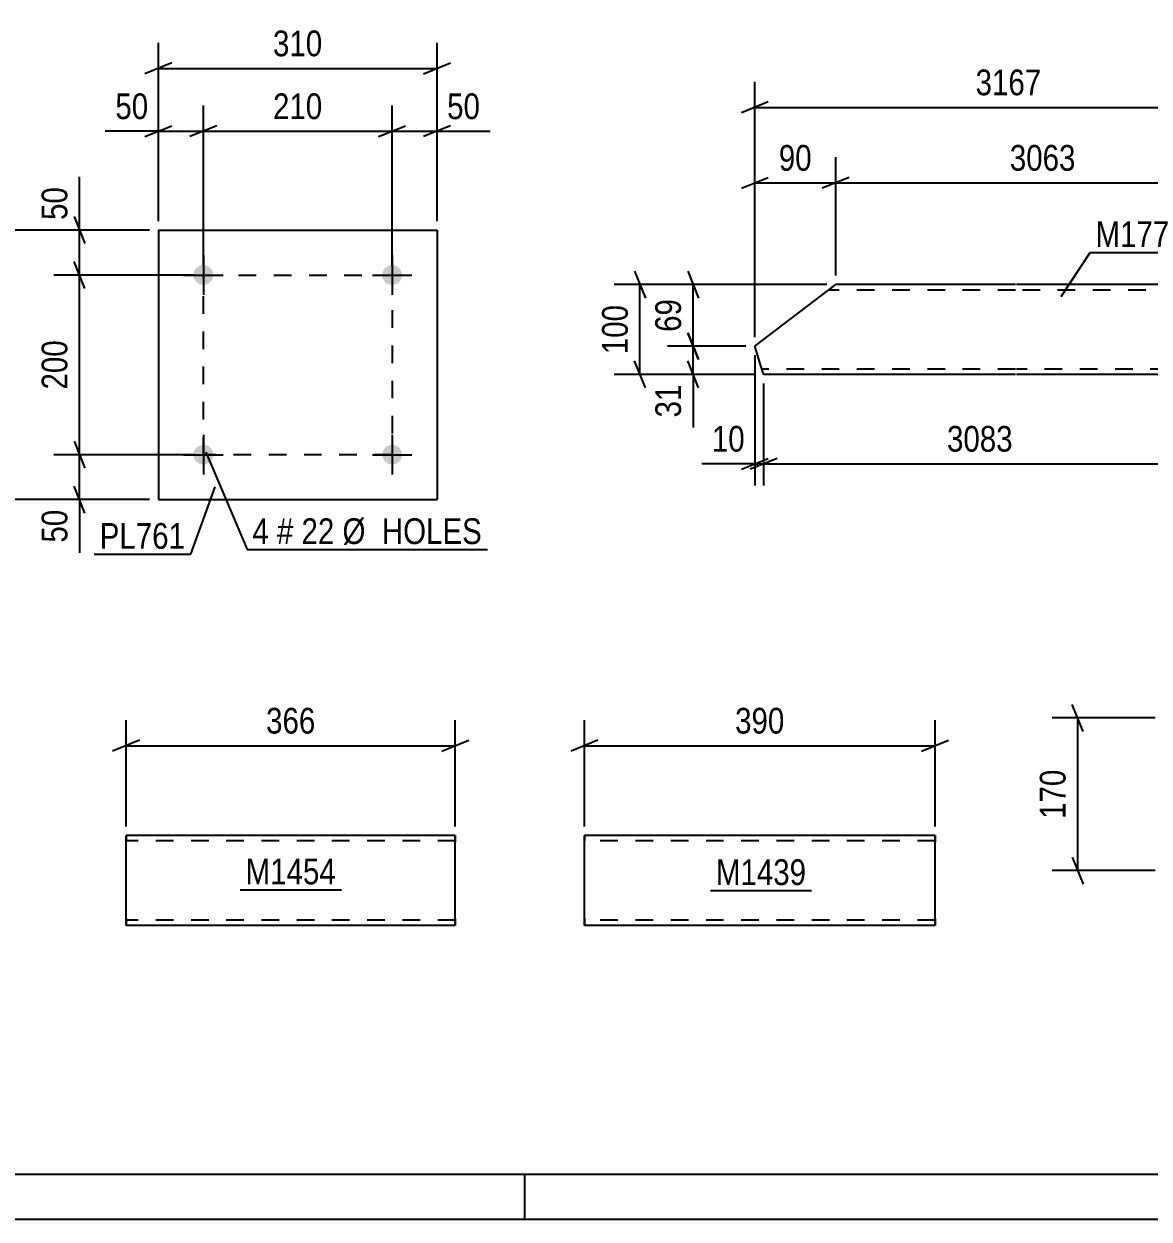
# Model space of a CAD drawing. Header units: millimetres. Extents: x 0 to 841, y 0 to 594.
# Drawn here: x 155.3 to 280.4, y 0 to 133 of the extents above; entities that cross this region are included whole.
import ezdxf

# ---------------------------------------------------------------- set-up
doc = ezdxf.new("R2010")
doc.units = ezdxf.units.MM
doc.linetypes.add('DXK_LINE_DOT2', pattern=[3.9198, 1.9599, -1.9599])
doc.styles.add('Arial Narrow', font='ARIALN.TTF', dxfattribs={"height": 0.2})

# ---------------------------------------------------------------- blocks, each defined once
blk = doc.blocks.new('Unknown-814553284-1133')
at = {"color": 5, "linetype": 'Continuous'}
for p, q in [((5, 5), (836, 5)), ((211, 0), (211, 5)), ((0, 0), (841, 0))]:
    blk.add_line(p, q, dxfattribs=at)
blk = doc.blocks.new('Part-814553284-2357 - 2341')
at = {"color": 2, "linetype": 'Continuous'}
for p, q in [((236.58, 97.16), (245.58, 104.01)), ((265.58, 104.01), (245.58, 104.01)), ((291.65, 104.01), (265.68, 104.01)), ((291.65, 104.01), (293.02, 99.61)), ((293.02, 99.61), (285.68, 94.01)), ((237.45, 94.36), (236.58, 97.16)), ((237.53, 94.1), (237.45, 94.36)), ((237.56, 94.01), (237.53, 94.1)), ((265.58, 94.01), (237.56, 94.01)), ((285.68, 94.01), (265.68, 94.01))]:
    blk.add_line(p, q, dxfattribs=at)
at = {"color": 7, "linetype": 'DXK_LINE_DOT2'}
for p, q in [((265.58, 103.41), (244.79, 103.41)), ((291.83, 103.41), (265.68, 103.41)), ((237.36, 94.66), (237.33, 94.75)), ((265.58, 94.61), (237.38, 94.61)), ((286.46, 94.61), (265.68, 94.61))]:
    blk.add_line(p, q, dxfattribs=at)
blk = doc.blocks.new('Part-814553284-2198 - 2184')
at = {"color": 2, "linetype": 'Continuous'}
for p, q in [((166.64, 42.69), (166.64, 42.69)), ((203.26, 42.69), (166.64, 42.69)), ((166.64, 42.6), (166.64, 42.69)), ((166.64, 42.34), (166.64, 42.6)), ((203.26, 42.69), (203.26, 42.6)), ((203.26, 42.6), (203.26, 42.34)), ((166.64, 41.95), (166.64, 42.34)), ((166.64, 33.44), (166.64, 41.95)), ((203.26, 42.34), (203.26, 41.95)), ((203.26, 33.44), (203.26, 41.95)), ((166.64, 33.05), (166.64, 33.44)), ((203.26, 33.44), (203.26, 33.05)), ((166.64, 32.79), (166.64, 33.05)), ((166.64, 32.69), (166.64, 32.79)), ((166.64, 32.69), (166.64, 32.69)), ((203.26, 32.69), (166.64, 32.69)), ((203.26, 33.05), (203.26, 32.79)), ((203.26, 32.79), (203.26, 32.69))]:
    blk.add_line(p, q, dxfattribs=at)
at = {"color": 7, "linetype": 'DXK_LINE_DOT2'}
for p, q in [((166.64, 42.69), (166.64, 42.6)), ((166.64, 42.6), (166.64, 42.34)), ((203.26, 42.69), (203.26, 42.69)), ((203.26, 42.6), (203.26, 42.69)), ((203.26, 42.34), (203.26, 42.6)), ((166.64, 42.34), (166.64, 42.09)), ((166.64, 33.34), (166.64, 42.09)), ((166.64, 42.09), (166.64, 42.09)), ((203.26, 42.09), (166.64, 42.09)), ((166.64, 42.05), (166.64, 42.09)), ((166.64, 42.05), (166.64, 42.09)), ((166.64, 33.66), (166.64, 42.05)), ((166.64, 41.95), (166.64, 42.05)), ((166.64, 41.92), (166.64, 41.95)), ((166.64, 41.72), (166.64, 41.92)), ((166.64, 33.47), (166.64, 41.72)), ((203.26, 42.09), (203.26, 42.34)), ((203.26, 33.34), (203.26, 42.09)), ((203.26, 42.05), (203.26, 42.09)), ((203.26, 42.05), (203.26, 42.09)), ((203.26, 33.66), (203.26, 42.05)), ((203.26, 41.95), (203.26, 42.05)), ((203.26, 41.92), (203.26, 41.95)), ((203.26, 41.72), (203.26, 41.92)), ((203.26, 33.47), (203.26, 41.72)), ((166.64, 33.47), (166.64, 33.66)), ((166.64, 33.34), (166.64, 33.47)), ((166.64, 33.47), (166.64, 33.34)), ((166.64, 33.29), (166.64, 33.34)), ((166.64, 33.34), (166.64, 33.29)), ((166.64, 33.34), (166.64, 33.05)), ((166.64, 33.29), (166.64, 33.29)), ((203.26, 33.29), (166.64, 33.29)), ((203.26, 33.47), (203.26, 33.66)), ((203.26, 33.34), (203.26, 33.47)), ((203.26, 33.47), (203.26, 33.34)), ((203.26, 33.29), (203.26, 33.34)), ((203.26, 33.34), (203.26, 33.29)), ((203.26, 33.05), (203.26, 33.34)), ((166.64, 33.05), (166.64, 32.79)), ((166.64, 32.79), (166.64, 32.69)), ((203.26, 32.79), (203.26, 33.05)), ((203.26, 32.69), (203.26, 32.79)), ((203.26, 32.69), (203.26, 32.69))]:
    blk.add_line(p, q, dxfattribs=at)
blk = doc.blocks.new('Bolt-814553284-1983 - 1949')
at = {"linetype": 'Continuous'}
for points in [[(176.33, 105.08, -1), (174.13, 105.08, -1)], [(197.33, 105.08, -1), (195.13, 105.08, -1)]]:
    blk.add_hatch(color=1, dxfattribs=at).paths.add_polyline_path(points)
at = {"color": 1, "linetype": 'Continuous'}
for p, q in [((175.23, 107.28), (175.23, 102.88)), ((196.23, 107.28), (196.23, 102.88)), ((173.03, 105.08), (177.43, 105.08)), ((194.03, 105.08), (198.43, 105.08))]:
    blk.add_line(p, q, dxfattribs=at)
blk = doc.blocks.new('Bolt-814553284-1988 - 1949')
at = {"linetype": 'Continuous'}
for points in [[(176.33, 85.08, -1), (174.13, 85.08, -1)], [(197.33, 85.08, -1), (195.13, 85.08, -1)]]:
    blk.add_hatch(color=1, dxfattribs=at).paths.add_polyline_path(points)
at = {"color": 1, "linetype": 'Continuous'}
for p, q in [((175.23, 87.28), (175.23, 82.88)), ((196.23, 87.28), (196.23, 82.88)), ((173.03, 85.08), (177.43, 85.08)), ((194.03, 85.08), (198.43, 85.08))]:
    blk.add_line(p, q, dxfattribs=at)
blk = doc.blocks.new('Part-814553284-2003 - 1949')
at = {"color": 2, "linetype": 'Continuous'}
for p, q in [((170.23, 110.08), (170.23, 80.08)), ((170.23, 110.08), (201.23, 110.08)), ((201.23, 110.08), (201.23, 80.08)), ((170.23, 80.08), (201.23, 80.08))]:
    blk.add_line(p, q, dxfattribs=at)
blk = doc.blocks.new('Part-814553284-1929 - 1915')
at = {"color": 2, "linetype": 'Continuous'}
for p, q in [((217.63, 42.69), (217.63, 42.69)), ((256.63, 42.69), (217.63, 42.69)), ((217.63, 42.6), (217.63, 42.69)), ((217.63, 42.34), (217.63, 42.6)), ((256.63, 42.69), (256.63, 42.6)), ((256.63, 42.6), (256.63, 42.34)), ((217.63, 41.95), (217.63, 42.34)), ((217.63, 33.44), (217.63, 41.95)), ((256.63, 42.34), (256.63, 41.95)), ((256.63, 33.44), (256.63, 41.95)), ((217.63, 33.05), (217.63, 33.44)), ((256.63, 33.44), (256.63, 33.05)), ((217.63, 32.79), (217.63, 33.05)), ((217.63, 32.69), (217.63, 32.79)), ((217.63, 32.69), (217.63, 32.69)), ((256.63, 32.69), (217.63, 32.69)), ((256.63, 33.05), (256.63, 32.79)), ((256.63, 32.79), (256.63, 32.69))]:
    blk.add_line(p, q, dxfattribs=at)
at = {"color": 7, "linetype": 'DXK_LINE_DOT2'}
for p, q in [((217.63, 42.69), (217.63, 42.6)), ((217.63, 42.6), (217.63, 42.34)), ((256.63, 42.69), (256.63, 42.69)), ((256.63, 42.6), (256.63, 42.69)), ((256.63, 42.34), (256.63, 42.6)), ((217.63, 42.34), (217.63, 42.09)), ((217.63, 33.34), (217.63, 42.09)), ((217.63, 42.09), (217.63, 42.09)), ((256.63, 42.09), (217.63, 42.09)), ((217.63, 42.05), (217.63, 42.09)), ((217.63, 42.05), (217.63, 42.09)), ((217.63, 33.66), (217.63, 42.05)), ((217.63, 41.95), (217.63, 42.05)), ((217.63, 41.92), (217.63, 41.95)), ((217.63, 41.72), (217.63, 41.92)), ((217.63, 33.47), (217.63, 41.72)), ((256.63, 42.09), (256.63, 42.34)), ((256.63, 33.34), (256.63, 42.09)), ((256.63, 42.05), (256.63, 42.09)), ((256.63, 42.05), (256.63, 42.09)), ((256.63, 33.66), (256.63, 42.05)), ((256.63, 41.95), (256.63, 42.05)), ((256.63, 41.92), (256.63, 41.95)), ((256.63, 41.72), (256.63, 41.92)), ((256.63, 33.47), (256.63, 41.72)), ((217.63, 33.47), (217.63, 33.66)), ((217.63, 33.34), (217.63, 33.47)), ((217.63, 33.47), (217.63, 33.34)), ((217.63, 33.29), (217.63, 33.34)), ((217.63, 33.34), (217.63, 33.29)), ((217.63, 33.34), (217.63, 33.05)), ((217.63, 33.29), (217.63, 33.29)), ((256.63, 33.29), (217.63, 33.29)), ((256.63, 33.47), (256.63, 33.66)), ((256.63, 33.34), (256.63, 33.47)), ((256.63, 33.47), (256.63, 33.34)), ((256.63, 33.29), (256.63, 33.34)), ((256.63, 33.34), (256.63, 33.29)), ((256.63, 33.05), (256.63, 33.34)), ((217.63, 33.05), (217.63, 32.79)), ((217.63, 32.79), (217.63, 32.69)), ((256.63, 32.79), (256.63, 33.05)), ((256.63, 32.69), (256.63, 32.79)), ((256.63, 32.69), (256.63, 32.69))]:
    blk.add_line(p, q, dxfattribs=at)
blk = doc.blocks.new('Rectangle-814553284-2127 - 1949')
at = {"color": 1, "linetype": 'DXK_LINE_DOT2'}
blk.add_lwpolyline([(175.23, 105.08), (196.23, 105.08), (196.23, 85.08), (175.23, 85.08), (175.23, 105.08)], close=True, dxfattribs=at)
blk = doc.blocks.new('StraightDimension-814553284-6849 - 6832')
at = {"color": 7, "linetype": 'Continuous'}
for p, q in [((273.1, 54.29), (271.9, 57.29)), ((281.11, 55.79), (269.65, 55.79)), ((272.5, 38.79), (272.5, 55.79)), ((271.9, 40.29), (273.1, 37.29)), ((281.11, 38.79), (269.65, 38.79))]:
    blk.add_line(p, q, dxfattribs=at)
at = {"color": 0}
blk.add_wipeout([(271.75, 50.63), (267.55, 50.63), (267.55, 43.95), (271.75, 43.95)], dxfattribs=at)
at = {"color": 3, "style": 'Arial Narrow'}
blk.add_text('170', height=2.863, rotation=90.0002, dxfattribs=at).set_placement((271.15, 44.55))
blk = doc.blocks.new('StraightDimension-814553284-2570 - 2341')
at = {"color": 7, "linetype": 'Continuous'}
for p, q in [((237.56, 93.01), (237.56, 81.67)), ((285.68, 93.01), (285.68, 81.67)), ((239.06, 84.67), (236.06, 83.47)), ((237.56, 84.07), (285.68, 84.07)), ((284.18, 83.47), (287.18, 84.67))]:
    blk.add_line(p, q, dxfattribs=at)
at = {"color": 0}
blk.add_wipeout([(265.88, 84.82), (265.88, 89.02), (257.36, 89.02), (257.36, 84.82)], dxfattribs=at)
at = {"color": 3, "style": 'Arial Narrow'}
blk.add_text('3083', height=2.863, dxfattribs=at).set_placement((257.96, 85.42))
blk = doc.blocks.new('StraightDimension-814553284-2511 - 2341')
at = {"color": 7, "linetype": 'Continuous'}
for p, q in [((236.58, 98.16), (236.58, 118.19)), ((245.58, 105.01), (245.58, 118.19)), ((235.08, 114.74), (238.08, 115.94)), ((247.08, 115.94), (244.08, 114.74)), ((236.58, 115.34), (245.58, 115.34))]:
    blk.add_line(p, q, dxfattribs=at)
at = {"color": 0}
blk.add_wipeout([(243.51, 116.09), (243.51, 120.29), (238.65, 120.29), (238.65, 116.09)], dxfattribs=at)
at = {"color": 3, "style": 'Arial Narrow'}
blk.add_text('90', height=2.863, dxfattribs=at).set_placement((239.25, 116.69))
blk = doc.blocks.new('StraightDimension-814553284-2469 - 2341')
at = {"color": 7, "linetype": 'Continuous'}
for p, q in [((229.12, 98.66), (230.32, 95.66)), ((235.58, 97.16), (226.87, 97.16)), ((229.72, 94.01), (229.72, 97.16)), ((230.32, 92.51), (229.12, 95.51)), ((236.56, 94.01), (226.87, 94.01)), ((229.72, 94.01), (229.72, 88.1)), ((229.72, 94.01), (229.72, 88.1))]:
    blk.add_line(p, q, dxfattribs=at)
at = {"color": 0}
blk.add_wipeout([(228.97, 93.49), (224.77, 93.49), (224.77, 88.63), (228.97, 88.63)], dxfattribs=at)
at = {"color": 3, "style": 'Arial Narrow'}
blk.add_text('31', height=2.863, rotation=90.0002, dxfattribs=at).set_placement((228.37, 89.23))
blk = doc.blocks.new('StraightDimension-814553284-2445 - 2341')
at = {"color": 7, "linetype": 'Continuous'}
for p, q in [((229.12, 105.51), (230.32, 102.51)), ((244.58, 104.01), (226.87, 104.01)), ((229.72, 97.16), (229.72, 104.01)), ((230.32, 95.66), (229.12, 98.66)), ((235.58, 97.16), (226.87, 97.16))]:
    blk.add_line(p, q, dxfattribs=at)
at = {"color": 0}
blk.add_wipeout([(228.97, 103.01), (224.77, 103.01), (224.77, 98.15), (228.97, 98.15)], dxfattribs=at)
at = {"color": 3, "style": 'Arial Narrow'}
blk.add_text('69', height=2.863, rotation=90.0002, dxfattribs=at).set_placement((228.37, 98.75))
blk = doc.blocks.new('StraightDimension-814553284-2360 - 2341')
at = {"color": 7, "linetype": 'Continuous'}
for p, q in [((223.2, 105.51), (224.4, 102.51)), ((244.58, 104.01), (220.95, 104.01)), ((223.8, 94.01), (223.8, 104.01)), ((224.4, 92.51), (223.2, 95.51)), ((236.56, 94.01), (220.95, 94.01))]:
    blk.add_line(p, q, dxfattribs=at)
at = {"color": 0}
blk.add_wipeout([(223.05, 102.35), (218.85, 102.35), (218.85, 95.67), (223.05, 95.67)], dxfattribs=at)
at = {"color": 3, "style": 'Arial Narrow'}
blk.add_text('100', height=2.863, rotation=90.0002, dxfattribs=at).set_placement((222.45, 96.27))
blk = doc.blocks.new('StraightDimension-814553284-2528 - 2341')
at = {"color": 7, "linetype": 'Continuous'}
for p, q in [((245.58, 105.01), (245.58, 118.19)), ((291.65, 105.01), (291.65, 118.19)), ((247.08, 115.94), (244.08, 114.74)), ((290.15, 114.74), (293.15, 115.94)), ((245.58, 115.34), (291.65, 115.34))]:
    blk.add_line(p, q, dxfattribs=at)
at = {"color": 0}
blk.add_wipeout([(272.87, 116.09), (272.87, 120.29), (264.35, 120.29), (264.35, 116.09)], dxfattribs=at)
at = {"color": 3, "style": 'Arial Narrow'}
blk.add_text('3063', height=2.863, dxfattribs=at).set_placement((264.95, 116.69))
blk = doc.blocks.new('StraightDimension-814553284-2553 - 2341')
at = {"color": 7, "linetype": 'Continuous'}
for p, q in [((236.58, 96.16), (236.58, 81.67)), ((237.56, 93.01), (237.56, 81.67)), ((236.58, 84.07), (230.68, 84.07)), ((236.58, 84.07), (230.68, 84.07)), ((235.08, 83.47), (238.08, 84.67)), ((239.06, 84.67), (236.06, 83.47)), ((236.58, 84.07), (237.56, 84.07))]:
    blk.add_line(p, q, dxfattribs=at)
at = {"color": 0}
blk.add_wipeout([(236.06, 84.82), (236.06, 89.02), (231.2, 89.02), (231.2, 84.82)], dxfattribs=at)
at = {"color": 3, "style": 'Arial Narrow'}
blk.add_text('10', height=2.863, dxfattribs=at).set_placement((231.8, 85.42))
blk = doc.blocks.new('StraightDimension-814553284-2612 - 2341')
at = {"color": 7, "linetype": 'Continuous'}
for p, q in [((236.58, 98.16), (236.58, 126.59)), ((293.02, 100.61), (293.02, 126.59)), ((238.08, 124.34), (235.08, 123.14)), ((236.58, 123.74), (293.02, 123.74)), ((291.52, 123.14), (294.52, 124.34))]:
    blk.add_line(p, q, dxfattribs=at)
at = {"color": 0}
blk.add_wipeout([(269.06, 124.49), (269.06, 128.69), (260.54, 128.69), (260.54, 124.49)], dxfattribs=at)
at = {"color": 3, "style": 'Arial Narrow'}
blk.add_text('3167', height=2.863, dxfattribs=at).set_placement((261.14, 125.09))
blk = doc.blocks.new('StraightDimension-814553284-2200 - 2184')
at = {"color": 7, "linetype": 'Continuous'}
for p, q in [((166.64, 43.69), (166.64, 55.54)), ((203.26, 43.69), (203.26, 55.54)), ((168.14, 53.29), (165.14, 52.09)), ((201.76, 52.09), (204.76, 53.29)), ((166.64, 52.69), (203.26, 52.69))]:
    blk.add_line(p, q, dxfattribs=at)
at = {"color": 0}
blk.add_wipeout([(188.29, 53.44), (188.29, 57.64), (181.61, 57.64), (181.61, 53.44)], dxfattribs=at)
at = {"color": 3, "style": 'Arial Narrow'}
blk.add_text('366', height=2.863, dxfattribs=at).set_placement((182.21, 54.04))
blk = doc.blocks.new('StraightDimension-814553284-2020 - 1949')
at = {"color": 7, "linetype": 'Continuous'}
for p, q in [((170.23, 111.08), (170.23, 123.93)), ((175.23, 106.08), (175.23, 123.93)), ((170.23, 121.08), (164.32, 121.08)), ((170.23, 121.08), (164.32, 121.08)), ((168.73, 120.48), (171.73, 121.68)), ((170.23, 121.08), (175.23, 121.08)), ((176.73, 121.68), (173.73, 120.48))]:
    blk.add_line(p, q, dxfattribs=at)
at = {"color": 0}
blk.add_wipeout([(169.7, 121.83), (169.7, 126.03), (164.84, 126.03), (164.84, 121.83)], dxfattribs=at)
at = {"color": 3, "style": 'Arial Narrow'}
blk.add_text('50', height=2.863, dxfattribs=at).set_placement((165.44, 122.43))
blk = doc.blocks.new('StraightDimension-814553284-2063 - 1949')
at = {"color": 7, "linetype": 'Continuous'}
for p, q in [((161.45, 110.08), (161.45, 115.99)), ((161.45, 110.08), (161.45, 115.99)), ((160.85, 111.58), (162.05, 108.58)), ((169.23, 110.08), (158.6, 110.08)), ((161.45, 105.08), (161.45, 110.08)), ((162.05, 103.58), (160.85, 106.58)), ((174.23, 105.08), (158.6, 105.08))]:
    blk.add_line(p, q, dxfattribs=at)
at = {"color": 0}
blk.add_wipeout([(160.7, 115.46), (156.5, 115.46), (156.5, 110.61), (160.7, 110.61)], dxfattribs=at)
at = {"color": 3, "style": 'Arial Narrow'}
blk.add_text('50', height=2.863, rotation=90.0002, dxfattribs=at).set_placement((160.1, 111.21))
blk = doc.blocks.new('StraightDimension-814553284-2033 - 1949')
at = {"color": 7, "linetype": 'Continuous'}
for p, q in [((175.23, 106.08), (175.23, 123.93)), ((196.23, 106.08), (196.23, 123.93)), ((176.73, 121.68), (173.73, 120.48)), ((175.23, 121.08), (196.23, 121.08)), ((194.73, 120.48), (197.73, 121.68))]:
    blk.add_line(p, q, dxfattribs=at)
at = {"color": 0}
blk.add_wipeout([(189.07, 121.83), (189.07, 126.03), (182.38, 126.03), (182.38, 121.83)], dxfattribs=at)
at = {"color": 3, "style": 'Arial Narrow'}
blk.add_text('210', height=2.863, dxfattribs=at).set_placement((182.98, 122.43))
blk = doc.blocks.new('StraightDimension-814553284-2049 - 1949')
at = {"color": 7, "linetype": 'Continuous'}
for p, q in [((196.23, 106.08), (196.23, 123.93)), ((201.23, 111.08), (201.23, 123.93)), ((194.73, 120.48), (197.73, 121.68)), ((196.23, 121.08), (201.23, 121.08)), ((202.73, 121.68), (199.73, 120.48)), ((201.23, 121.08), (207.13, 121.08)), ((201.23, 121.08), (207.13, 121.08))]:
    blk.add_line(p, q, dxfattribs=at)
at = {"color": 0}
blk.add_wipeout([(206.61, 121.83), (206.61, 126.03), (201.75, 126.03), (201.75, 121.83)], dxfattribs=at)
at = {"color": 3, "style": 'Arial Narrow'}
blk.add_text('50', height=2.863, dxfattribs=at).set_placement((202.35, 122.43))
blk = doc.blocks.new('StraightDimension-814553284-2076 - 1949')
at = {"color": 7, "linetype": 'Continuous'}
for p, q in [((162.05, 103.58), (160.85, 106.58)), ((174.23, 105.08), (158.6, 105.08)), ((161.45, 85.08), (161.45, 105.08)), ((160.85, 86.58), (162.05, 83.58)), ((174.23, 85.08), (158.6, 85.08))]:
    blk.add_line(p, q, dxfattribs=at)
at = {"color": 0}
blk.add_wipeout([(160.7, 98.42), (156.5, 98.42), (156.5, 91.74), (160.7, 91.74)], dxfattribs=at)
at = {"color": 3, "style": 'Arial Narrow'}
blk.add_text('200', height=2.863, rotation=90.0002, dxfattribs=at).set_placement((160.1, 92.34))
blk = doc.blocks.new('StraightDimension-814553284-2092 - 1949')
at = {"color": 7, "linetype": 'Continuous'}
for p, q in [((160.85, 86.58), (162.05, 83.58)), ((174.23, 85.08), (158.6, 85.08)), ((161.45, 80.08), (161.45, 85.08)), ((162.05, 78.58), (160.85, 81.58)), ((169.23, 80.08), (158.6, 80.08)), ((161.45, 80.08), (161.45, 74.17)), ((161.45, 80.08), (161.45, 74.17))]:
    blk.add_line(p, q, dxfattribs=at)
at = {"color": 0}
blk.add_wipeout([(160.7, 79.56), (156.5, 79.56), (156.5, 74.7), (160.7, 74.7)], dxfattribs=at)
at = {"color": 3, "style": 'Arial Narrow'}
blk.add_text('50', height=2.863, rotation=90.0002, dxfattribs=at).set_placement((160.1, 75.3))
blk = doc.blocks.new('StraightDimension-814553284-2106 - 1949')
at = {"color": 7, "linetype": 'Continuous'}
for p, q in [((152.53, 108.58), (151.33, 111.58)), ((169.23, 110.08), (149.08, 110.08)), ((151.93, 80.08), (151.93, 110.08)), ((151.33, 81.58), (152.53, 78.58)), ((169.23, 80.08), (149.08, 80.08))]:
    blk.add_line(p, q, dxfattribs=at)
at = {"color": 0}
blk.add_wipeout([(151.18, 98.42), (146.98, 98.42), (146.98, 91.74), (151.18, 91.74)], dxfattribs=at)
at = {"color": 3, "style": 'Arial Narrow'}
blk.add_text('300', height=2.863, rotation=90.0002, dxfattribs=at).set_placement((150.58, 92.34))
blk = doc.blocks.new('StraightDimension-814553284-2117 - 1949')
at = {"color": 7, "linetype": 'Continuous'}
for p, q in [((170.23, 111.08), (170.23, 130.93)), ((201.23, 111.08), (201.23, 130.93)), ((171.73, 128.68), (168.73, 127.48)), ((170.23, 128.08), (201.23, 128.08)), ((199.73, 127.48), (202.73, 128.68))]:
    blk.add_line(p, q, dxfattribs=at)
at = {"color": 0}
blk.add_wipeout([(189.07, 128.83), (189.07, 133.03), (182.38, 133.03), (182.38, 128.83)], dxfattribs=at)
at = {"color": 3, "style": 'Arial Narrow'}
blk.add_text('310', height=2.863, dxfattribs=at).set_placement((182.98, 129.43))
blk = doc.blocks.new('StraightDimension-814553284-1935 - 1915')
at = {"color": 7, "linetype": 'Continuous'}
for p, q in [((217.63, 43.69), (217.63, 55.54)), ((256.63, 43.69), (256.63, 55.54)), ((219.13, 53.29), (216.13, 52.09)), ((255.13, 52.09), (258.13, 53.29)), ((217.63, 52.69), (256.63, 52.69))]:
    blk.add_line(p, q, dxfattribs=at)
at = {"color": 0}
blk.add_wipeout([(240.47, 53.44), (240.47, 57.64), (233.79, 57.64), (233.79, 53.44)], dxfattribs=at)
at = {"color": 3, "style": 'Arial Narrow'}
blk.add_text('390', height=2.863, dxfattribs=at).set_placement((234.39, 54.04))
blk = doc.blocks.new('Mark-814553284-2353 - 2341')
at = {"color": 0}
blk.add_wipeout([(282.71, 108.2), (282.71, 111.2), (274.48, 111.2), (274.48, 108.2)], dxfattribs=at)
blk.add_wipeout([(282.71, 108.2), (282.71, 111.2), (274.48, 111.2), (274.48, 108.2)], dxfattribs=at)
at = {"color": 30, "linetype": 'Continuous'}
for p, q in [((270.66, 102.68), (273.88, 107.6)), ((273.88, 107.6), (283.31, 107.6))]:
    blk.add_line(p, q, dxfattribs=at)
at = {"color": 3, "style": 'Arial Narrow'}
blk.add_text('M177', height=2.863, dxfattribs=at).set_placement((274.48, 108.2))
blk = doc.blocks.new('Mark-814553284-2196 - 2184')
at = {"color": 0}
blk.add_wipeout([(189.98, 37.26), (189.98, 40.26), (179.93, 40.26), (179.93, 37.26)], dxfattribs=at)
blk.add_wipeout([(189.98, 37.26), (189.98, 40.26), (179.93, 40.26), (179.93, 37.26)], dxfattribs=at)
at = {"color": 30, "linetype": 'Continuous'}
blk.add_line((179.33, 36.66), (190.58, 36.66), dxfattribs=at)
at = {"color": 3, "style": 'Arial Narrow'}
blk.add_text('M1454', height=2.863, dxfattribs=at).set_placement((179.93, 37.26))
blk = doc.blocks.new('MarkSet-814553284-2174 - 1949')
at = {"color": 0}
for points in [[(182.52, 75.14), (182.52, 78.14), (180.69, 78.14), (180.69, 75.14)], [(185.25, 75.14), (185.25, 78.14), (183.42, 78.14), (183.42, 75.14)], [(189.81, 75.14), (189.81, 78.14), (186.15, 78.14), (186.15, 75.14)], [(206.23, 75.14), (206.23, 78.14), (190.71, 78.14), (190.71, 75.14)]]:
    blk.add_wipeout(points, dxfattribs=at)
for points in [[(182.52, 75.14), (182.52, 78.14), (180.69, 78.14), (180.69, 75.14)], [(185.25, 75.14), (185.25, 78.14), (183.42, 78.14), (183.42, 75.14)], [(189.81, 75.14), (189.81, 78.14), (186.15, 78.14), (186.15, 75.14)], [(206.23, 75.14), (206.23, 78.14), (190.71, 78.14), (190.71, 75.14)]]:
    blk.add_wipeout(points, dxfattribs=at)
at = {"color": 7, "linetype": 'Continuous'}
for p, q in [((175.5, 85.36), (180.09, 74.54)), ((180.09, 74.54), (206.83, 74.54))]:
    blk.add_line(p, q, dxfattribs=at)
at = {"color": 3, "style": 'Arial Narrow'}
for s, height, p in [('4', 2.86, (180.69, 75.14)), ('#', 2.86, (183.42, 75.14)), ('22', 2.863, (186.15, 75.14)), ('Ø  HOLES', 2.863, (190.71, 75.14))]:
    blk.add_text(s, height=height, dxfattribs=at).set_placement(p)
blk = doc.blocks.new('Mark-814553284-1999 - 1949')
at = {"color": 0}
blk.add_wipeout([(173.2, 74.61), (173.2, 77.61), (163.7, 77.61), (163.7, 74.61)], dxfattribs=at)
blk.add_wipeout([(173.2, 74.61), (173.2, 77.61), (163.7, 77.61), (163.7, 74.61)], dxfattribs=at)
at = {"color": 30, "linetype": 'Continuous'}
for p in [(176.49, 81.52), (163.1, 74.01)]:
    blk.add_line(p, (173.8, 74.01), dxfattribs=at)
at = {"color": 3, "style": 'Arial Narrow'}
blk.add_text('PL761', height=2.863, dxfattribs=at).set_placement((163.7, 74.61))
blk = doc.blocks.new('Mark-814553284-1927 - 1915')
at = {"color": 0}
blk.add_wipeout([(242.3, 37.18), (242.3, 40.18), (232.25, 40.18), (232.25, 37.18)], dxfattribs=at)
blk.add_wipeout([(242.3, 37.18), (242.3, 40.18), (232.25, 40.18), (232.25, 37.18)], dxfattribs=at)
at = {"color": 30, "linetype": 'Continuous'}
blk.add_line((231.65, 36.58), (242.9, 36.58), dxfattribs=at)
at = {"color": 3, "style": 'Arial Narrow'}
blk.add_text('M1439', height=2.863, dxfattribs=at).set_placement((232.25, 37.18))

msp = doc.modelspace()

# ---------------------------------------------------------------- block references
for name in ['Unknown-814553284-1133', 'Part-814553284-2003 - 1949', 'Bolt-814553284-1983 - 1949', 'Rectangle-814553284-2127 - 1949', 'Part-814553284-2357 - 2341', 'Bolt-814553284-1988 - 1949', 'Part-814553284-2198 - 2184', 'Part-814553284-1929 - 1915']:
    msp.add_blockref(name, (0, 0))

# ---------------------------------------------------------------- next in the draw order: block references
for name in ['StraightDimension-814553284-2020 - 1949', 'StraightDimension-814553284-2511 - 2341', 'StraightDimension-814553284-2570 - 2341', 'MarkSet-814553284-2174 - 1949', 'StraightDimension-814553284-2200 - 2184', 'StraightDimension-814553284-1935 - 1915', 'StraightDimension-814553284-6849 - 6832', 'Mark-814553284-2196 - 2184', 'Mark-814553284-1927 - 1915']:
    msp.add_blockref(name, (0, 0))

# ---------------------------------------------------------------- next in the draw order: block references
for name in ['StraightDimension-814553284-2063 - 1949', 'StraightDimension-814553284-2469 - 2341']:
    msp.add_blockref(name, (0, 0))

# ---------------------------------------------------------------- next in the draw order: block references
for name in ['StraightDimension-814553284-2033 - 1949', 'StraightDimension-814553284-2445 - 2341']:
    msp.add_blockref(name, (0, 0))

# ---------------------------------------------------------------- next in the draw order: block references
for name in ['StraightDimension-814553284-2049 - 1949', 'StraightDimension-814553284-2076 - 1949', 'StraightDimension-814553284-2360 - 2341']:
    msp.add_blockref(name, (0, 0))

# ---------------------------------------------------------------- next in the draw order: block references
for name in ['StraightDimension-814553284-2528 - 2341', 'StraightDimension-814553284-2553 - 2341', 'StraightDimension-814553284-2092 - 1949']:
    msp.add_blockref(name, (0, 0))

# ---------------------------------------------------------------- next in the draw order: block references
for name in ['StraightDimension-814553284-2612 - 2341', 'StraightDimension-814553284-2106 - 1949']:
    msp.add_blockref(name, (0, 0))

# ---------------------------------------------------------------- next in the draw order: block references
for name in ['StraightDimension-814553284-2117 - 1949', 'Mark-814553284-2353 - 2341', 'Mark-814553284-1999 - 1949']:
    msp.add_blockref(name, (0, 0))

doc.saveas('drawing.dxf')
